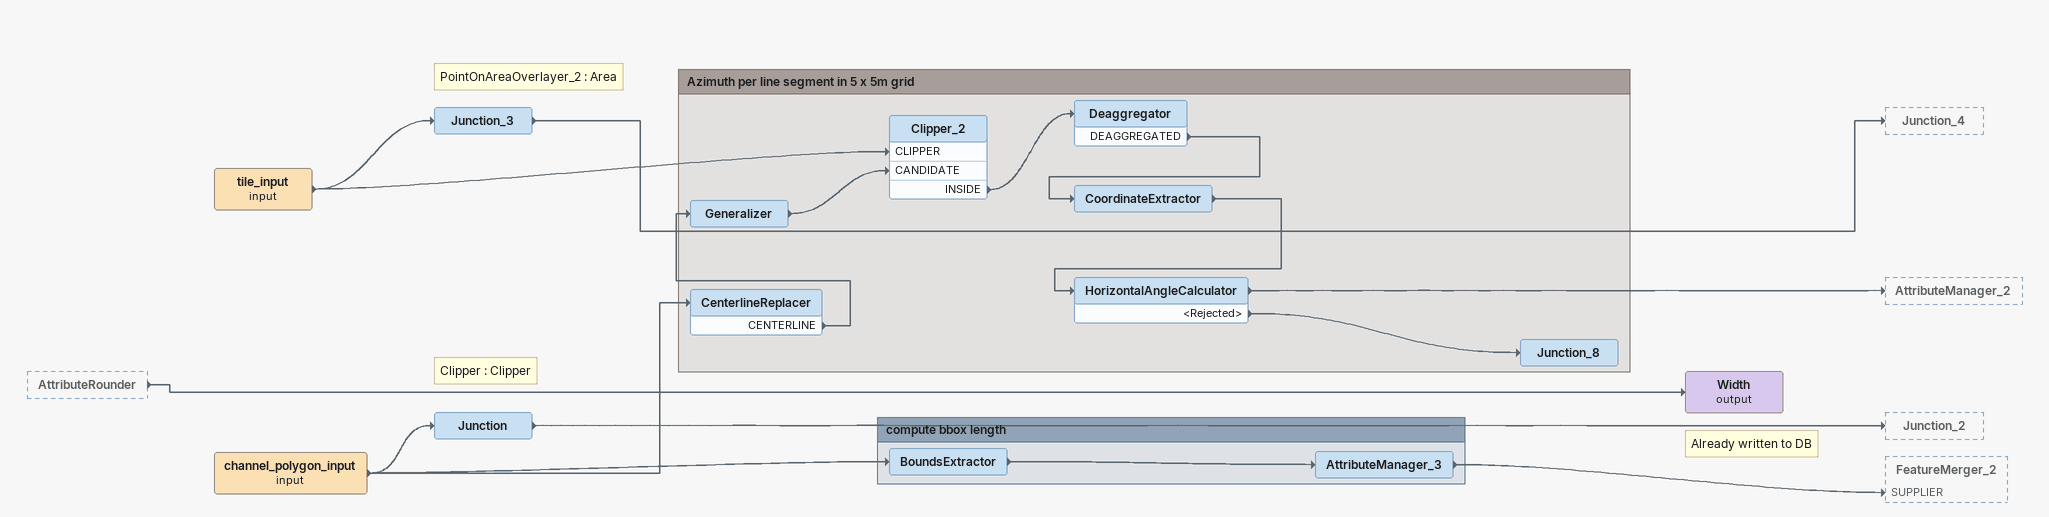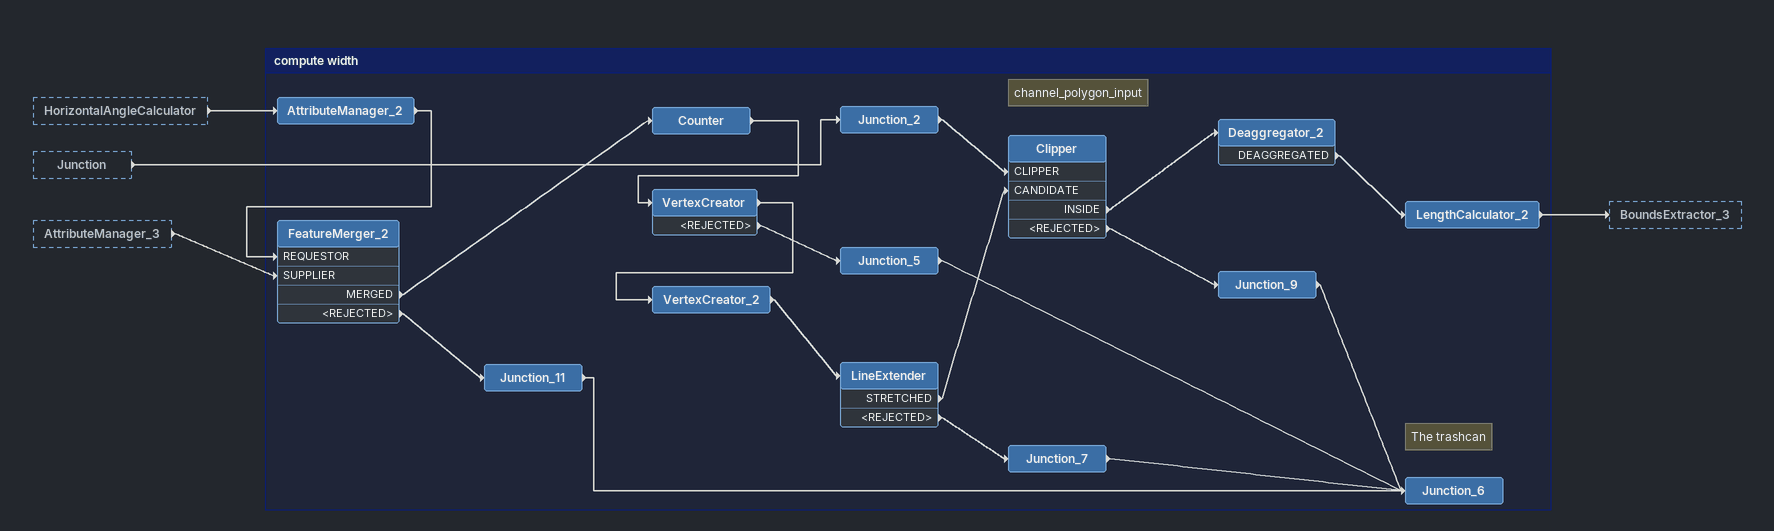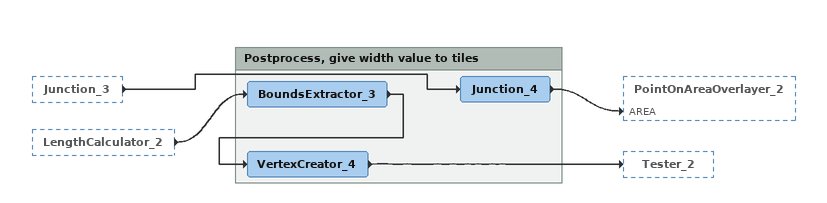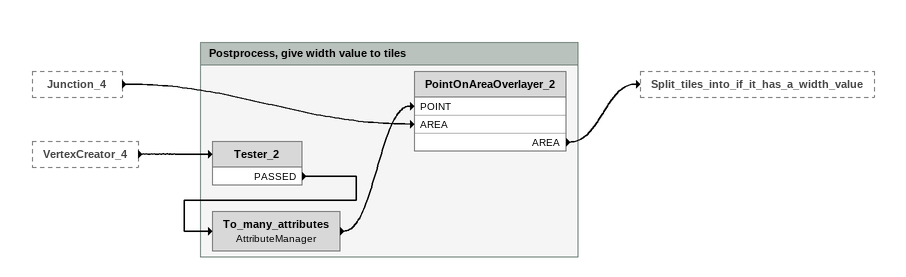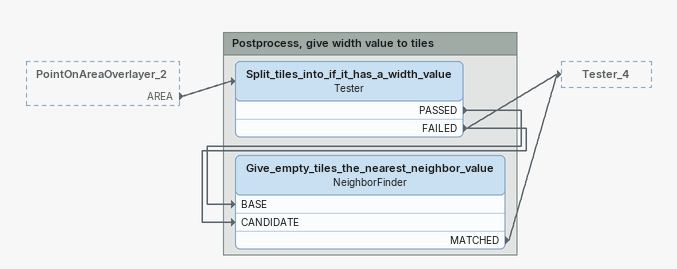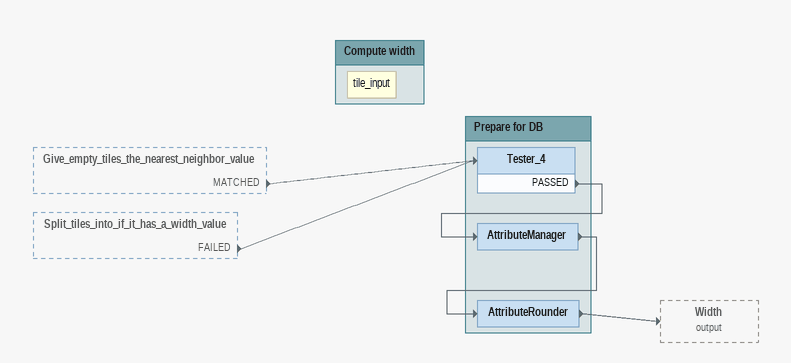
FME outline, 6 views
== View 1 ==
AttributeRounder [outside]
    -> Width (output)
channel_polygon_input (input)
    -> CenterlineReplacer
    -> Junction
    -> BoundsExtractor
Note: Clipper : Clipper
Junction
    -> Junction_2
tile_input (input)
    -> Clipper_2 [CLIPPER]
    -> Junction_3
Note: PointOnAreaOverlayer_2 : Area
Junction_3
    -> Junction_4
Note: Already written to DB
Width (output)

Bookmark: Azimuth per line segment in 5 x 5m grid
CenterlineReplacer
    CENTERLINE -> Generalizer
Generalizer
    -> Clipper_2 [CANDIDATE]
Clipper_2
    INSIDE -> Deaggregator
Deaggregator
    DEAGGREGATED -> CoordinateExtractor
CoordinateExtractor
    -> HorizontalAngleCalculator
HorizontalAngleCalculator
    -> AttributeManager_2
    <Rejected> -> Junction_8
Junction_8

Bookmark: compute bbox length
BoundsExtractor
    -> AttributeManager_3
AttributeManager_3
    -> FeatureMerger_2 [SUPPLIER]

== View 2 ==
HorizontalAngleCalculator [outside]
    -> AttributeManager_2
Junction [outside]
    -> Junction_2
AttributeManager_3 [outside]
    -> FeatureMerger_2 [SUPPLIER]

Bookmark: compute width
Note: channel_polygon_input
Junction_2
    -> Clipper [CLIPPER]
AttributeManager_2
    -> FeatureMerger_2 [REQUESTOR]
FeatureMerger_2
    MERGED -> Counter
    <REJECTED> -> Junction_11
Counter
    -> VertexCreator
VertexCreator
    -> VertexCreator_2
    <REJECTED> -> Junction_5
Junction_5
    -> Junction_6
VertexCreator_2
    -> LineExtender
LineExtender
    STRETCHED -> Clipper [CANDIDATE]
    <REJECTED> -> Junction_7
Clipper
    INSIDE -> Deaggregator_2
    <REJECTED> -> Junction_9
Deaggregator_2
    DEAGGREGATED -> LengthCalculator_2
LengthCalculator_2
    -> BoundsExtractor_3
Junction_9
    -> Junction_6
Junction_7
    -> Junction_6
Junction_11
    -> Junction_6
Note: The trashcan
Junction_6

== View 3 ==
Junction_3 [outside]
    -> Junction_4
LengthCalculator_2 [outside]
    -> BoundsExtractor_3

Bookmark: Postprocess, give width value to tiles
Junction_4
    -> PointOnAreaOverlayer_2 [AREA]
BoundsExtractor_3
    -> VertexCreator_4
VertexCreator_4
    -> Tester_2

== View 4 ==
Junction_4 [outside]
    -> PointOnAreaOverlayer_2 [AREA]
VertexCreator_4 [outside]
    -> Tester_2

Bookmark: Postprocess, give width value to tiles
Tester_2
    PASSED -> To_many_attributes
To_many_attributes: AttributeManager
    -> PointOnAreaOverlayer_2 [POINT]
PointOnAreaOverlayer_2
    AREA -> Split_tiles_into_if_it_has_a_width_value

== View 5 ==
PointOnAreaOverlayer_2 [outside]
    AREA -> Split_tiles_into_if_it_has_a_width_value

Bookmark: Postprocess, give width value to tiles
Split_tiles_into_if_it_has_a_width_value: Tester
    PASSED -> Give_empty_tiles_the_nearest_neighbor_value [BASE]
    FAILED -> Tester_4
    FAILED -> Give_empty_tiles_the_nearest_neighbor_value [CANDIDATE]
Give_empty_tiles_the_nearest_neighbor_value: NeighborFinder
    MATCHED -> Tester_4

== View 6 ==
Give_empty_tiles_the_nearest_neighbor_value [outside]
    MATCHED -> Tester_4
Split_tiles_into_if_it_has_a_width_value [outside]
    FAILED -> Tester_4

Bookmark: Prepare for DB
Tester_4
    PASSED -> AttributeManager
AttributeManager
    -> AttributeRounder
AttributeRounder
    -> Width (output)

Bookmark: Compute width
Note: tile_input
